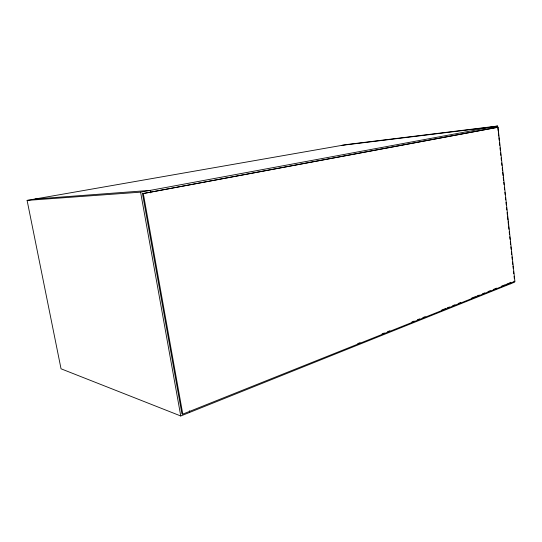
<?xml version="1.0" encoding="UTF-8"?>
<svg xmlns="http://www.w3.org/2000/svg" width="542" height="542" viewBox="0 0 542 542"><rect width="100%" height="100%" fill="white"/><g stroke="black" fill="none" stroke-linecap="round" stroke-linejoin="round"><path stroke-width="0.81" d="M498.159 131.062L497.603 126.022L346.426 144.572L27.1 200.398L61.036 368.797L180.757 415.978L514.71 282.111M357.72 343.608L360.071 342.666M382.049 333.892L384.4 332.951M387.544 331.697L389.894 330.755M411.873 321.989L414.224 321.047M417.367 319.794L419.718 318.852M422.862 317.598L425.213 316.657M441.696 310.078L445.619 308.513M447.191 307.883L449.542 306.948M452.678 305.695L455.036 304.753M458.173 303.5L460.531 302.558M471.52 298.175L475.442 296.61M477.014 295.979L479.365 295.038M482.502 293.784L484.86 292.849M487.996 291.596L490.354 290.654M493.491 289.401L496.628 288.148M501.343 286.264L505.266 284.699M506.831 284.076L510.76 282.504M182.783 414.122L514.9 281.325L498.023 127.241L142.485 193.623L181.922 413.79L182.783 414.122L143.312 193.562L142.485 193.623M143.312 193.562L498.023 127.241M27.1 200.398L140.595 192.159L497.603 126.022M342.036 145.337L493.091 126.862L493.274 128.542M35.034 199.009L150.236 190.377L150.683 192.871M513.897 281.251L514.9 281.325M140.595 192.159L180.757 415.978M189.354 410.748L189.653 412.408M498.342 132.736L498.708 136.096M498.891 137.776L499.168 140.29M499.446 142.81L499.717 145.324M499.995 147.844L500.273 150.364M500.551 152.878L500.822 155.398M501.099 157.912L501.377 160.432M501.648 162.952L501.926 165.466M502.204 167.986L502.481 170.5M502.664 172.18L503.03 175.54M503.213 177.214L503.586 180.574M503.769 182.248L504.04 184.768M504.317 187.288L504.595 189.802M504.873 192.322L505.144 194.835M505.422 197.356L505.7 199.876M505.977 202.39L506.248 204.91M506.526 207.423L506.804 209.944M507.075 212.464L507.353 214.978M507.536 216.658L507.908 220.011M508.091 221.692L508.457 225.052M508.64 226.725L508.918 229.246M509.195 231.766L509.466 234.28M509.744 236.8L510.022 239.313M510.3 241.834L510.571 244.354M510.849 246.867L511.126 249.388M511.404 251.901L511.675 254.422M511.953 256.942L512.231 259.455M512.502 261.976L512.779 264.489M512.962 266.169L513.24 268.69M513.518 271.203L513.796 273.724M514.067 276.237L514.344 278.757M510.259 282.26L510.435 283.832"/></g></svg>
